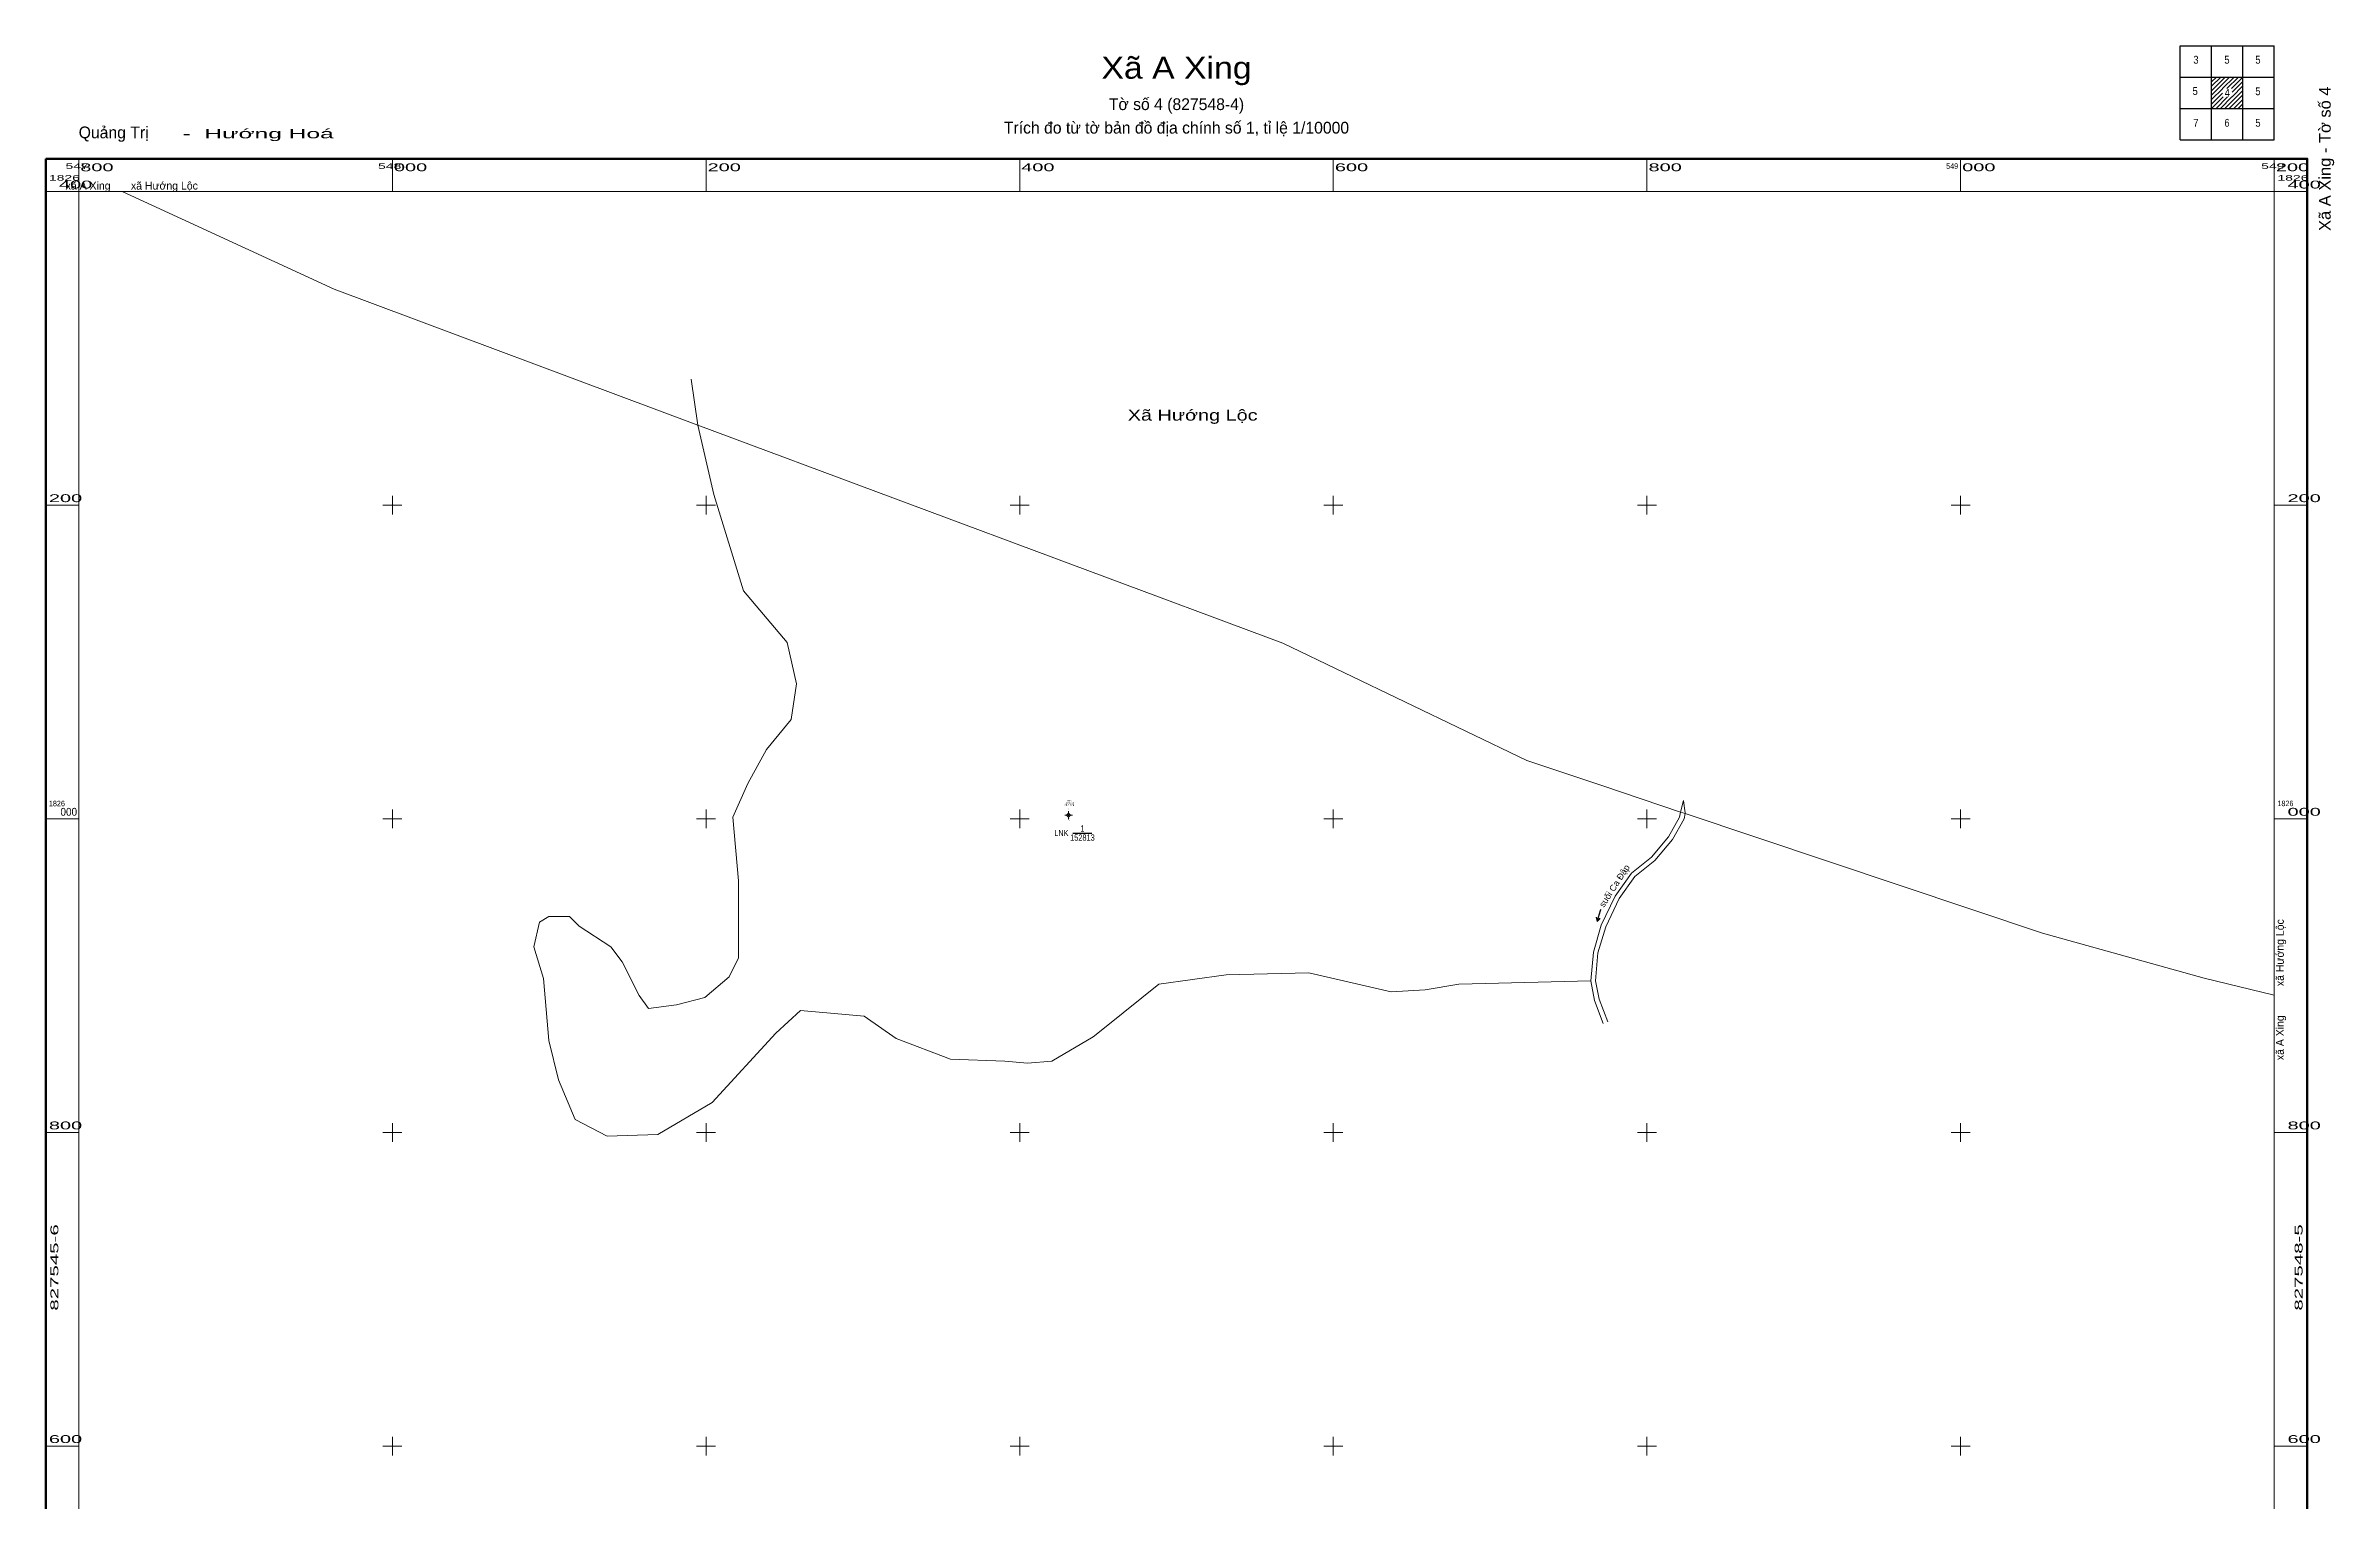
# Model space of a CAD drawing. Header units: metres. Extents: x 547779 to 549238, y 1824638 to 1826493.
# Drawn here: x 547779 to 549238, y 1825566 to 1826493 of the extents above; entities that cross this region are included whole.
import ezdxf
from ezdxf.enums import TextEntityAlignment as Align

# ---------------------------------------------------------------- set-up
doc = ezdxf.new("R2010")
doc.units = ezdxf.units.M
doc.header["$LTSCALE"] = 2
for name, color, linetype, lineweight in [('10', 7, 'Continuous', 13), ('11', 7, 'Continuous', 13), ('13', 7, 'Continuous', 25), ('32', 7, 'Continuous', 13), ('35', 7, 'Continuous', 13), ('46', 7, 'Continuous', 13), ('63', 7, 'Continuous', 13)]:
    doc.layers.add(name, color=color, linetype=linetype, lineweight=lineweight)
for name, color, linetype in [('15', 7, 'Continuous'), ('39', 7, 'Continuous'), ('48', 7, 'Continuous')]:
    doc.layers.add(name, color=color, linetype=linetype)

msp = doc.modelspace()

# ---------------------------------------------------------------- hatches: boundary and pattern name
at = {"layer": '11'}
msp.add_hatch(color=256, dxfattribs=at).paths.add_polyline_path([(548431.5, 1826002.37, 1), (548430.9, 1826002.37, 1)])

# ---------------------------------------------------------------- linework, layer by layer
at = {"layer": '10'}
msp.add_line((548194.87, 1826251.15), (548190.53, 1826280.41), dxfattribs=at)
msp.add_lwpolyline([(548194.87, 1826251.15), (548205.08, 1826206.87), (548223.97, 1826145.37), (548251.79, 1826112.46), (548257.78, 1826086.12), (548254.19, 1826063.37), (548238.64, 1826044.21), (548226.67, 1826022.66), (548217.1, 1826001.11), (548220.69, 1825960.41), (548220.69, 1825911.32), (548214.71, 1825899.35), (548199.16, 1825886.18), (548181.22, 1825881.39), (548163.27, 1825878.99), (548157.29, 1825887.37), (548146.52, 1825908.92), (548139.35, 1825918.5), (548119.01, 1825931.67), (548113.03, 1825937.66), (548099.87, 1825937.66), (548093.89, 1825934.07), (548090.3, 1825918.5), (548096.28, 1825898.15), (548099.87, 1825858.64), (548105.85, 1825833.5), (548116.62, 1825808.36), (548136.95, 1825797.58), (548169.25, 1825798.78), (548203.94, 1825819.13), (548244.62, 1825863.43), (548260.17, 1825877.8), (548300.84, 1825874.2), (548321.18, 1825859.84), (548355.87, 1825846.67), (548390.56, 1825845.47), (548404.91, 1825844.27), (548420.46, 1825845.47), (548446.78, 1825861.04), (548455.16, 1825867.62), (548488.65, 1825894.56), (548531.72, 1825900.54), (548584.35, 1825901.74), (548636.98, 1825889.77), (548658.52, 1825890.97), (548680.05, 1825894.56), (548764.09, 1825896.68)], dxfattribs=at)
at = {"layer": '11'}
for p, q in [((548431.2, 1826004.87), (548431.2, 1826003.62)), ((548429.95, 1826002.37), (548428.7, 1826002.37)), ((548431.2, 1826001.12), (548431.2, 1825999.87)), ((548433.7, 1826002.37), (548432.45, 1826002.37))]:
    msp.add_line(p, q, dxfattribs=at)
msp.add_lwpolyline([(548431.2, 1826003.62), (548429.95, 1826002.37), (548431.2, 1826001.12), (548432.45, 1826002.37)], close=True, dxfattribs=at)
msp.add_circle((548431.2, 1826002.37), 0.3, dxfattribs=at)
at = {"layer": '13'}
msp.add_line((548433.96, 1825990.97), (548446.08, 1825990.97), dxfattribs=at)
at = {"layer": '32'}
for points in [[(548764.09, 1825896.68), (548765.79, 1825915.05), (548770.89, 1825932.19), (548779.65, 1825950.72), (548790.11, 1825965.28), (548802.84, 1825975.66), (548813.75, 1825988.56), (548820.75, 1826001.15), (548821.38, 1826004.38)], [(548821.38, 1826004.38), (548823.28, 1826011.78), (548823.3, 1826011.66)], [(548823.31, 1826011.56), (548824.36, 1826003.82), (548824.25, 1826003.42)], [(548767.13, 1825896.69), (548767.11, 1825896.8), (548768.75, 1825914.47), (548773.71, 1825931.11), (548782.25, 1825949.2), (548792.31, 1825963.2), (548804.96, 1825973.52), (548816.23, 1825986.84), (548823.61, 1826000.11), (548824.25, 1826003.42)], [(548772.13, 1825869.49), (548766.58, 1825884.08), (548764.09, 1825896.68)], [(548774.93, 1825870.55), (548769.48, 1825884.92), (548767.13, 1825896.69)]]:
    msp.add_lwpolyline(points, dxfattribs=at)
at = {"layer": '35'}
for p, q in [((548768.32, 1825935.26), (548767.86, 1825937.27)), ((548770.01, 1825936.6), (548768.48, 1825935.2))]:
    msp.add_line(p, q, dxfattribs=at)
for points in [[(548767.64, 1825937.23), (548768.22, 1825934.65), (548770.16, 1825936.43)], [(548768.48, 1825935.2), (548770.64, 1825942.07), (548770.42, 1825942.14), (548768.32, 1825935.26)]]:
    msp.add_lwpolyline(points, dxfattribs=at)
at = {"layer": '46'}
msp.add_line((548822.81, 1826003.9), (548824.25, 1826003.42), dxfattribs=at)
for points in [[(547827.69, 1826400), (547962.8, 1826337.77), (548194.87, 1826251.15)], [(548194.87, 1826251.15), (548567.8, 1826111.94), (548723.32, 1826037.15), (548771.79, 1826020.98), (548821.38, 1826004.38), (548822.81, 1826003.9)], [(548824.25, 1826003.42), (549052.17, 1825927.12), (549155.35, 1825898.44), (549200, 1825887.63)]]:
    msp.add_lwpolyline(points, dxfattribs=at)
at = {"layer": '63', "lineweight": 25}
for p, q in [((549140, 1826493), (549200, 1826493)), ((549140, 1826433), (549140, 1826493)), ((549160, 1826433), (549160, 1826493)), ((549180, 1826433), (549180, 1826493)), ((549140, 1826473), (549200, 1826473)), ((549140, 1826453), (549200, 1826453))]:
    msp.add_line(p, q, dxfattribs=at)
at = {"layer": '63'}
for p, q in [((549160, 1826472.8), (549160.2, 1826473)), ((549160, 1826469.96), (549163.04, 1826473)), ((549160, 1826467.16), (549165.84, 1826473)), ((549160, 1826464.32), (549168.68, 1826473)), ((549160, 1826461.48), (549171.52, 1826473)), ((549167, 1826465.68), (549174.36, 1826473)), ((549169.8, 1826465.68), (549177.16, 1826473)), ((549172.64, 1826465.68), (549180, 1826473)), ((549160, 1826458.64), (549166.88, 1826465.52)), ((549160, 1826455.84), (549166.88, 1826462.72)), ((549160, 1826453), (549167.36, 1826460.36)), ((549162.84, 1826453), (549170.2, 1826460.36)), ((549165.64, 1826453), (549173, 1826460.36)), ((549168.48, 1826453), (549180, 1826464.52)), ((549171.32, 1826453), (549180, 1826461.68)), ((549173.12, 1826463.32), (549180, 1826470.16)), ((549173.12, 1826460.52), (549180, 1826467.36)), ((549174.16, 1826453), (549180, 1826458.84)), ((549176.96, 1826453), (549180, 1826456.04)), ((549179.8, 1826453), (549180, 1826453.2)), ((547800, 1826400), (547800, 1826421)), ((548000, 1826400), (548000, 1826421)), ((548200, 1826400), (548200, 1826421)), ((548400, 1826400), (548400, 1826421)), ((548600, 1826400), (548600, 1826421)), ((548800, 1826400), (548800, 1826421)), ((549000, 1826400), (549000, 1826421)), ((549200, 1826400), (549200, 1826421)), ((547800, 1826400), (547779, 1826400)), ((549200, 1826400), (549221, 1826400)), ((547800, 1826200), (547779, 1826200)), ((547994, 1826200), (548006, 1826200)), ((548000, 1826194), (548000, 1826206)), ((548194, 1826200), (548206, 1826200)), ((548200, 1826194), (548200, 1826206)), ((548394, 1826200), (548406, 1826200)), ((548400, 1826194), (548400, 1826206)), ((548594, 1826200), (548606, 1826200)), ((548600, 1826194), (548600, 1826206)), ((548794, 1826200), (548806, 1826200)), ((548800, 1826194), (548800, 1826206)), ((548994, 1826200), (549006, 1826200)), ((549000, 1826194), (549000, 1826206)), ((549200, 1826200), (549221, 1826200)), ((548000, 1825994), (548000, 1826006)), ((548200, 1825994), (548200, 1826006)), ((548400, 1825994), (548400, 1826006)), ((548600, 1825994), (548600, 1826006)), ((548800, 1825994), (548800, 1826006)), ((549000, 1825994), (549000, 1826006)), ((547800, 1826000), (547779, 1826000)), ((547994, 1826000), (548006, 1826000)), ((548194, 1826000), (548206, 1826000)), ((548394, 1826000), (548406, 1826000)), ((548594, 1826000), (548606, 1826000)), ((548794, 1826000), (548806, 1826000)), ((548994, 1826000), (549006, 1826000)), ((549200, 1826000), (549221, 1826000)), ((547800, 1825800), (547779, 1825800)), ((547994, 1825800), (548006, 1825800)), ((548000, 1825794), (548000, 1825806)), ((548194, 1825800), (548206, 1825800)), ((548200, 1825794), (548200, 1825806)), ((548394, 1825800), (548406, 1825800)), ((548400, 1825794), (548400, 1825806)), ((548594, 1825800), (548606, 1825800)), ((548600, 1825794), (548600, 1825806)), ((548794, 1825800), (548806, 1825800)), ((548800, 1825794), (548800, 1825806)), ((548994, 1825800), (549006, 1825800)), ((549000, 1825794), (549000, 1825806)), ((549200, 1825800), (549221, 1825800)), ((547800, 1825600), (547779, 1825600)), ((547994, 1825600), (548006, 1825600)), ((548000, 1825594), (548000, 1825606)), ((548194, 1825600), (548206, 1825600)), ((548200, 1825594), (548200, 1825606)), ((548394, 1825600), (548406, 1825600)), ((548400, 1825594), (548400, 1825606)), ((548594, 1825600), (548606, 1825600)), ((548600, 1825594), (548600, 1825606)), ((548794, 1825600), (548806, 1825600)), ((548800, 1825594), (548800, 1825606)), ((548994, 1825600), (549006, 1825600)), ((549000, 1825594), (549000, 1825606)), ((549200, 1825600), (549221, 1825600))]:
    msp.add_line(p, q, dxfattribs=at)
at = {"layer": '63', "lineweight": 25}
msp.add_lwpolyline([(549140, 1826433), (549200, 1826433), (549200, 1826493)], dxfattribs=at)
at = {"layer": '63', "lineweight": 158}
msp.add_lwpolyline([(547779, 1826421), (549221, 1826421), (549221, 1824779), (547779, 1824779)], close=True, dxfattribs=at)
at = {"layer": '63'}
msp.add_lwpolyline([(547800, 1826400), (549200, 1826400), (549200, 1824800), (547800, 1824800)], close=True, dxfattribs=at)

# ---------------------------------------------------------------- texts
at = {"layer": '13', "width": 0.8}
msp.add_text('LNK ', height=4, dxfattribs=at).set_placement((548432.44, 1825988.97), align=Align.RIGHT)
at = {"layer": '13'}
for s, width, p in [('152813', 0.85, (548440.02, 1825986.08)), ('1', 0.7, (548440.02, 1825991.86))]:
    msp.add_text(s, height=4, dxfattribs=dict(at, width=width)).set_placement(p, align=Align.CENTER)
at = {"layer": '15'}
for s, width, p in [('UBND xã', 1.05, (548431.64, 1826009.78)), ('Xã A Xing', 0.95, (548431.65, 1826008.45)), ('LNK', 1.15, (548431.64, 1826011.11)), ('0', 0.9, (548431.64, 1826005.79)), ('1', 0.75, (548431.64, 1826012.44)), ('0', 0.9, (548431.64, 1825999.14))]:
    msp.add_text(s, height=1, dxfattribs=dict(at, width=width)).set_placement(p, align=Align.CENTER)
at = {"layer": '39', "width": 1.05}
msp.add_text('suối Ca Đập', height=4, rotation=57.256, dxfattribs=at).set_placement((548780.91, 1825956.21), align=Align.CENTER)
at = {"layer": '48', "width": 1.35}
msp.add_text('Xã Hướng Lộc', height=7, dxfattribs=at).set_placement((548510.31, 1826253.98), align=Align.CENTER)
at = {"layer": '63'}
for s, height, width, p in [('Xã A Xing', 14, 1.15, (548500.01, 1826472)), ('3', 5, 0.9, (549150.04, 1826481.58)), ('5', 5, 0.9, (549169.82, 1826481.58)), ('5', 5, 0.9, (549189.58, 1826481.58)), ('5', 5, 0.9, (549149.54, 1826461.62)), ('4', 5, 0.9, (549170, 1826460.5)), ('5', 5, 0.9, (549189.58, 1826461.46)), ('7', 5, 0.9, (549150.04, 1826441.38)), ('6', 5, 0.85, (549169.81, 1826441.38)), ('5', 5, 0.9, (549189.58, 1826441.38))]:
    msp.add_text(s, height=height, dxfattribs=dict(at, width=width)).set_placement(p, align=Align.CENTER)
for s, height, p in [('Tờ số 4 (827548-4)', 7.5, (548499.99, 1826452)), ('Trích đo từ tờ bản đồ địa chính số 1, tỉ lệ 1/10000', 7.5, (548500, 1826437)), ('xã A Xing       xã Hướng Lộc', 5, (547833.84, 1826401.3))]:
    msp.add_text(s, height=height, dxfattribs=at).set_placement(p, align=Align.CENTER)
at = {"layer": '63', "width": 1.05}
msp.add_text('Xã A Xing - Tờ số 4', height=7.48, rotation=90.001, dxfattribs=at).set_placement((549235.96, 1826374.9))
at = {"layer": '63'}
msp.add_text('Quảng Trị', height=7.5, dxfattribs=at).set_placement((547800, 1826434))
for s, height, width, p in [('  -  Hướng Hoá', 6, 1.95, (547857.53, 1826434)), ('800', 5, 1.9, (547801, 1826413)), ('000', 5, 1.9, (548001, 1826413)), ('200', 5, 1.9, (548201, 1826413)), ('400', 5, 1.9, (548401, 1826413)), ('600', 5, 1.9, (548601, 1826413)), ('800', 5, 1.9, (548801, 1826413)), ('000', 5, 1.9, (549001, 1826413)), ('200', 5, 1.9, (549201, 1826413)), ('1826', 3.5, 1.9, (547781, 1826407)), ('1826', 3.5, 1.9, (549202, 1826407)), ('200', 5, 1.9, (547781, 1826202)), ('1826', 3.5, 0.95, (547781, 1826008.05)), ('000', 5, 0.95, (547788.37, 1826002)), ('1826', 3.5, 0.95, (549202, 1826008.11)), ('800', 5, 1.9, (547781, 1825802)), ('600', 5, 1.9, (547781, 1825602))]:
    msp.add_text(s, height=height, dxfattribs=dict(at, width=width)).set_placement(p)
for s, height, width, p in [('547', 3.5, 1.9, (547806.44, 1826414.5)), ('548', 3.5, 1.9, (548005.71, 1826414.5)), ('549', 3.5, 0.95, (548998.41, 1826414.5)), ('549', 3.5, 1.9, (549206.45, 1826414.5)), ('400', 5, 1.9, (547808.64, 1826402)), ('400', 5, 1.9, (549229.64, 1826402)), ('200', 5, 1.9, (549229.64, 1826202)), ('000', 5, 1.9, (549229.64, 1826002)), ('800', 5, 1.9, (549229.64, 1825802)), ('600', 5, 1.9, (549229.64, 1825602))]:
    msp.add_text(s, height=height, dxfattribs=dict(at, width=width)).set_placement(p, align=Align.RIGHT)
msp.add_text('xã A Xing          xã Hướng Lộc', height=5, rotation=90, dxfattribs=at).set_placement((549206.07, 1825891.08), align=Align.CENTER)
at = {"layer": '63', "width": 1.95}
for s, p in [('827545-6', (547787, 1825713.95)), ('827548-5', (549218, 1825713.95))]:
    msp.add_text(s, height=5, rotation=90, dxfattribs=at).set_placement(p, align=Align.CENTER)

doc.saveas('drawing.dxf')
